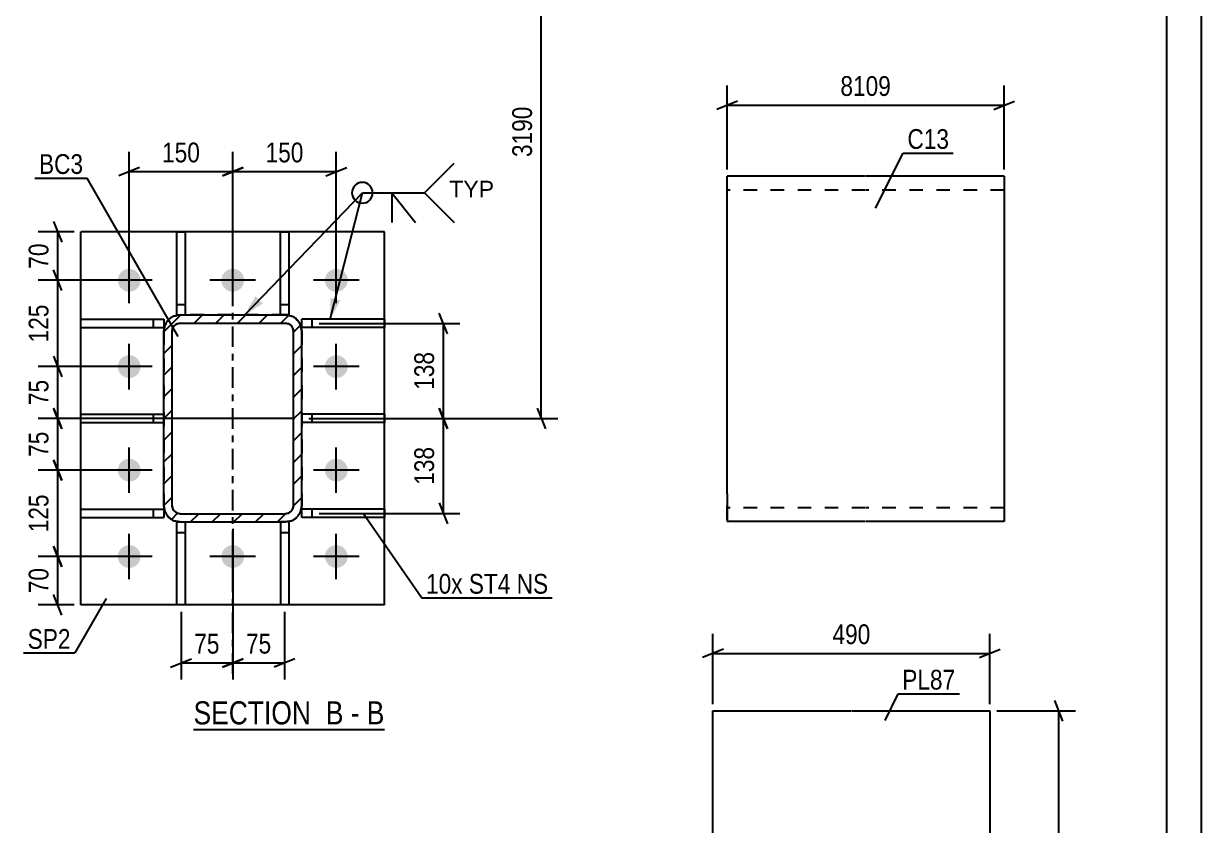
# Model space of a CAD drawing. Header units: millimetres. Extents: x 0 to 594, y 0 to 420.
# Drawn here: x 423.4 to 594, y 160.4 to 276.5 of the extents above; entities that cross this region are included whole.
import ezdxf

# ---------------------------------------------------------------- set-up
doc = ezdxf.new("R2010")
doc.units = ezdxf.units.MM
doc.linetypes.add('DXK_LINE_DOT2', pattern=[3.9198, 1.9599, -1.9599])
doc.linetypes.add('DXK_LINE_DOT3', pattern=[5.9187, 2.979, -0.9799, 0.9799, -0.9799])
doc.styles.add('Arial', font='ARIAL.TTF', dxfattribs={"height": 0.2})
doc.styles.add('Arial Narrow', font='ARIALN.TTF', dxfattribs={"height": 0.2})

# ---------------------------------------------------------------- blocks, each defined once
blk = doc.blocks.new('Unknown-681868662-1134')
at = {"color": 5, "linetype": 'Continuous'}
for p, q in [((594, 0), (594, 420)), ((589, 5), (589, 415))]:
    blk.add_line(p, q, dxfattribs=at)
blk = doc.blocks.new('Unknown-681868662-14 - 1831')
at = {"color": 6, "linetype": 'Continuous'}
blk.add_line((447.99, 174.29), (475.64, 174.29), dxfattribs=at)
at = {"color": 0, "linetype": 'Continuous'}
for points in [[(466.1, 175.04), (466.1, 178.54), (447.99, 178.54), (447.99, 175.04)], [(469.71, 175.04), (469.71, 178.54), (467.15, 178.54), (467.15, 175.04)], [(472.03, 175.04), (472.03, 178.54), (470.76, 178.54), (470.76, 175.04)], [(475.64, 175.04), (475.64, 178.54), (473.08, 178.54), (473.08, 175.04)]]:
    blk.add_wipeout(points, dxfattribs=at)
at = {"color": 7, "linetype": 'Continuous', "style": 'Arial Narrow'}
for s, p in [('SECTION ', (447.99, 175.04)), ('B', (467.15, 175.04)), ('B', (473.08, 175.04)), ('-', (470.76, 175.04))]:
    blk.add_text(s, height=3.34, dxfattribs=at).set_placement(p)
blk = doc.blocks.new('Part-681868662-2012 - 1831')
at = {"color": 2, "linetype": 'Continuous'}
for p, q in [((445.57, 234.35), (445.57, 246.35)), ((445.57, 246.35), (446.77, 246.35)), ((446.77, 246.35), (446.77, 234.35)), ((445.57, 234.35), (446.07, 234.35))]:
    blk.add_line(p, q, dxfattribs=at)
at = {"color": 7, "linetype": 'DXK_LINE_DOT2'}
for p, q in [((445.57, 235.85), (446.77, 235.85)), ((446.07, 234.35), (446.77, 234.35))]:
    blk.add_line(p, q, dxfattribs=at)
blk = doc.blocks.new('Part-681868662-1884 - 1831')
at = {"color": 2, "linetype": 'Continuous'}
for p, q in [((431.67, 218.75), (431.67, 219.95)), ((431.67, 219.95), (443.67, 219.95)), ((431.67, 218.75), (443.67, 218.75))]:
    blk.add_line(p, q, dxfattribs=at)
at = {"color": 7, "linetype": 'DXK_LINE_DOT2'}
for p, q in [((442.17, 218.75), (442.17, 219.95)), ((443.67, 219.95), (443.67, 218.75))]:
    blk.add_line(p, q, dxfattribs=at)
blk = doc.blocks.new('Bolt-681868662-1837 - 1831')
at = {"linetype": 'Continuous'}
for points in [[(437.02, 239.35, -1), (440.32, 239.35, -1)], [(452.02, 239.35, -1), (455.32, 239.35, -1)], [(467.02, 239.35, -1), (470.32, 239.35, -1)], [(437.02, 226.85, -1), (440.32, 226.85, -1)], [(467.02, 226.85, -1), (470.32, 226.85, -1)], [(437.02, 211.85, -1), (440.32, 211.85, -1)], [(467.02, 211.85, -1), (470.32, 211.85, -1)], [(437.02, 199.35, -1), (440.32, 199.35, -1)], [(452.02, 199.35, -1), (455.32, 199.35, -1)], [(467.02, 199.35, -1), (470.32, 199.35, -1)]]:
    blk.add_hatch(color=1, dxfattribs=at).paths.add_polyline_path(points)
at = {"color": 1, "linetype": 'Continuous'}
for p, q in [((438.67, 236.05), (438.67, 242.65)), ((453.67, 236.05), (453.67, 242.65)), ((468.67, 236.05), (468.67, 242.65)), ((441.97, 239.35), (435.37, 239.35)), ((456.97, 239.35), (450.37, 239.35)), ((471.97, 239.35), (465.37, 239.35)), ((438.67, 223.55), (438.67, 230.15)), ((468.67, 223.55), (468.67, 230.15)), ((441.97, 226.85), (435.37, 226.85)), ((471.97, 226.85), (465.37, 226.85)), ((438.67, 208.55), (438.67, 215.15)), ((468.67, 208.55), (468.67, 215.15)), ((441.97, 211.85), (435.37, 211.85)), ((471.97, 211.85), (465.37, 211.85)), ((438.67, 196.05), (438.67, 202.65)), ((453.67, 196.05), (453.67, 202.65)), ((468.67, 196.05), (468.67, 202.65)), ((441.97, 199.35), (435.37, 199.35)), ((456.97, 199.35), (450.37, 199.35)), ((471.97, 199.35), (465.37, 199.35))]:
    blk.add_line(p, q, dxfattribs=at)
blk = doc.blocks.new('Part-681868662-1894 - 1831')
at = {"color": 2, "linetype": 'Continuous'}
for p, q in [((431.67, 232.5), (431.67, 233.7)), ((431.67, 233.7), (443.67, 233.7)), ((431.67, 232.5), (443.67, 232.5)), ((443.67, 233.7), (443.67, 232.5))]:
    blk.add_line(p, q, dxfattribs=at)
at = {"color": 7, "linetype": 'DXK_LINE_DOT2'}
blk.add_line((442.17, 232.5), (442.17, 233.7), dxfattribs=at)
blk = doc.blocks.new('Part-681868662-1899 - 1831')
at = {"color": 2, "linetype": 'Continuous'}
for p, q in [((475.67, 219.95), (463.67, 219.95)), ((475.67, 218.75), (463.67, 218.75)), ((475.67, 219.95), (475.67, 218.75))]:
    blk.add_line(p, q, dxfattribs=at)
at = {"color": 7, "linetype": 'DXK_LINE_DOT2'}
for p, q in [((463.67, 219.95), (463.67, 218.75)), ((465.17, 218.75), (465.17, 219.95))]:
    blk.add_line(p, q, dxfattribs=at)
blk = doc.blocks.new('Part-681868662-1909 - 1831')
at = {"color": 2, "linetype": 'Continuous'}
for p, q in [((475.67, 233.7), (463.67, 233.7)), ((463.67, 232.5), (463.67, 233.7)), ((475.67, 232.5), (463.67, 232.5)), ((475.67, 233.7), (475.67, 232.5))]:
    blk.add_line(p, q, dxfattribs=at)
at = {"color": 7, "linetype": 'DXK_LINE_DOT2'}
blk.add_line((465.17, 232.5), (465.17, 233.7), dxfattribs=at)
blk = doc.blocks.new('Part-681868662-1950 - 1831')
at = {"linetype": 'Continuous'}
h = blk.add_hatch(dxfattribs=at)
h.set_pattern_fill('', scale=0.7, style=0, pattern_type=0)
h.set_pattern_definition([(45, (443.6722, 206.7537), (-1.57154, 1.57154), [])])
h.paths.add_polyline_path([(443.67, 231.95), (443.67, 206.75), (443.85, 205.84), (444.38, 205.06), (445.15, 204.54), (446.07, 204.35), (461.27, 204.35), (462.19, 204.54), (462.97, 205.06), (463.49, 205.84), (463.67, 206.75), (463.67, 231.95), (463.49, 232.87), (462.97, 233.65), (462.19, 234.17), (461.27, 234.35), (446.07, 234.35), (445.15, 234.17), (444.38, 233.65), (443.85, 232.87)])
h.paths.add_polyline_path([(445.22, 232.8), (445.61, 233.06), (446.07, 233.15), (461.27, 233.15), (461.73, 233.06), (462.12, 232.8), (462.38, 232.41), (462.47, 231.95), (462.47, 206.75), (462.38, 206.29), (462.12, 205.91), (461.73, 205.64), (461.27, 205.55), (446.07, 205.55), (445.61, 205.64), (445.22, 205.91), (444.96, 206.29), (444.87, 206.75), (444.87, 231.95), (444.96, 232.41)])
at = {"color": 7, "linetype": 'DXK_LINE_DOT2'}
for p, q in [((445.15, 234.17), (446.07, 234.35)), ((461.27, 234.35), (446.07, 234.35)), ((461.27, 234.35), (462.19, 234.17)), ((443.67, 231.95), (443.85, 232.87)), ((444.96, 232.41), (444.87, 231.95)), ((446.07, 233.15), (445.61, 233.06)), ((446.07, 233.15), (461.27, 233.15)), ((461.73, 233.06), (461.27, 233.15)), ((462.47, 231.95), (462.38, 232.41)), ((463.49, 232.87), (463.67, 231.95)), ((443.67, 231.95), (443.67, 206.75)), ((444.87, 206.75), (444.87, 231.95)), ((462.47, 206.75), (462.47, 231.95)), ((463.67, 231.95), (463.67, 206.75)), ((443.85, 205.84), (443.67, 206.75)), ((444.87, 206.75), (444.96, 206.29)), ((462.38, 206.29), (462.47, 206.75)), ((463.67, 206.75), (463.49, 205.84)), ((445.61, 205.64), (446.07, 205.55)), ((446.07, 205.55), (461.27, 205.55)), ((461.27, 205.55), (461.73, 205.64)), ((446.07, 204.35), (445.15, 204.54)), ((446.07, 204.35), (461.27, 204.35)), ((462.19, 204.54), (461.27, 204.35))]:
    blk.add_line(p, q, dxfattribs=at)
at = {"color": 2, "linetype": 'Continuous'}
for p, q in [((446.07, 234.35), (445.15, 234.17)), ((446.07, 234.35), (461.27, 234.35)), ((462.19, 234.17), (461.27, 234.35)), ((443.85, 232.87), (443.67, 231.95)), ((444.87, 231.95), (444.96, 232.41)), ((445.61, 233.06), (446.07, 233.15)), ((446.07, 233.15), (461.27, 233.15)), ((461.27, 233.15), (461.73, 233.06)), ((462.38, 232.41), (462.47, 231.95)), ((463.67, 231.95), (463.49, 232.87)), ((443.67, 206.75), (443.67, 231.95)), ((444.87, 206.75), (444.87, 231.95)), ((462.47, 206.75), (462.47, 231.95)), ((463.67, 206.75), (463.67, 231.95)), ((443.67, 206.75), (443.85, 205.84)), ((444.96, 206.29), (444.87, 206.75)), ((462.47, 206.75), (462.38, 206.29)), ((463.49, 205.84), (463.67, 206.75)), ((446.07, 205.55), (445.61, 205.64)), ((446.07, 205.55), (461.27, 205.55)), ((461.73, 205.64), (461.27, 205.55)), ((445.15, 204.54), (446.07, 204.35)), ((446.07, 204.35), (461.27, 204.35)), ((461.27, 204.35), (462.19, 204.54))]:
    blk.add_line(p, q, dxfattribs=at)
at = {"color": 7, "linetype": 'DXK_LINE_DOT3'}
blk.add_line((453.67, 219.35), (453.67, 219.35), dxfattribs=at)
at = {"color": 7, "linetype": 'DXK_LINE_DOT2'}
for centre, radius, start, end in [((446.07, 231.95), 2.4, 112.5, 157.5), ((461.27, 231.95), 2.4, 22.5, 67.5), ((446.07, 231.95), 1.2, 112.5, 157.5), ((461.27, 231.95), 1.2, 22.5, 67.5), ((446.07, 206.75), 2.4, 202.5, 247.5), ((446.07, 206.75), 1.2, 202.5, 247.5), ((461.27, 206.75), 1.2, 292.5, 337.5), ((461.27, 206.75), 2.4, 292.5, 337.5)]:
    blk.add_arc(centre, radius, start, end, dxfattribs=at)
at = {"color": 2, "linetype": 'Continuous'}
for centre, radius, start, end in [((446.07, 231.95), 2.4, 112.5, 157.5), ((461.27, 231.95), 2.4, 22.5, 67.5), ((446.07, 231.95), 1.2, 112.5, 157.5), ((461.27, 231.95), 1.2, 22.5, 67.5), ((446.07, 206.75), 2.4, 202.5, 247.5), ((446.07, 206.75), 1.2, 202.5, 247.5), ((461.27, 206.75), 1.2, 292.5, 337.5), ((461.27, 206.75), 2.4, 292.5, 337.5)]:
    blk.add_arc(centre, radius, start, end, dxfattribs=at)
blk = doc.blocks.new('Part-681868662-1967 - 1831')
at = {"color": 7, "linetype": 'DXK_LINE_DOT3'}
blk.add_line((453.67, 182.35), (453.67, 256.35), dxfattribs=at)
at = {"color": 2, "linetype": 'Continuous'}
for p, q in [((431.67, 192.35), (431.67, 246.35)), ((475.67, 246.35), (431.67, 246.35)), ((475.67, 192.35), (475.67, 246.35)), ((475.67, 192.35), (431.67, 192.35))]:
    blk.add_line(p, q, dxfattribs=at)
blk = doc.blocks.new('Part-681868662-1997 - 1831')
at = {"color": 2, "linetype": 'Continuous'}
for p, q in [((460.57, 204.35), (460.57, 192.35)), ((461.77, 204.35), (461.27, 204.35)), ((461.77, 204.35), (461.77, 192.35)), ((461.77, 192.35), (460.57, 192.35))]:
    blk.add_line(p, q, dxfattribs=at)
at = {"color": 7, "linetype": 'DXK_LINE_DOT2'}
for p, q in [((461.27, 204.35), (460.57, 204.35)), ((460.57, 202.85), (461.77, 202.85))]:
    blk.add_line(p, q, dxfattribs=at)
blk = doc.blocks.new('Part-681868662-2002 - 1831')
at = {"color": 2, "linetype": 'Continuous'}
for p, q in [((445.57, 192.35), (445.57, 204.35)), ((445.57, 204.35), (446.07, 204.35)), ((446.77, 204.35), (446.77, 192.35)), ((446.77, 192.35), (445.57, 192.35))]:
    blk.add_line(p, q, dxfattribs=at)
at = {"color": 7, "linetype": 'DXK_LINE_DOT2'}
for p, q in [((446.07, 204.35), (446.77, 204.35)), ((445.57, 202.85), (446.77, 202.85))]:
    blk.add_line(p, q, dxfattribs=at)
blk = doc.blocks.new('Part-681868662-2007 - 1831')
at = {"color": 2, "linetype": 'Continuous'}
for p, q in [((460.57, 234.35), (460.57, 246.35)), ((460.57, 246.35), (461.77, 246.35)), ((461.77, 246.35), (461.77, 234.35)), ((461.77, 234.35), (461.27, 234.35))]:
    blk.add_line(p, q, dxfattribs=at)
at = {"color": 7, "linetype": 'DXK_LINE_DOT2'}
for p, q in [((460.57, 235.85), (461.77, 235.85)), ((461.27, 234.35), (460.57, 234.35))]:
    blk.add_line(p, q, dxfattribs=at)
blk = doc.blocks.new('Part-681868662-2021 - 1831')
at = {"color": 2, "linetype": 'Continuous'}
for p, q in [((431.67, 205), (431.67, 206.2)), ((431.67, 206.2), (443.67, 206.2)), ((431.67, 205), (443.67, 205)), ((443.67, 206.2), (443.67, 205))]:
    blk.add_line(p, q, dxfattribs=at)
at = {"color": 7, "linetype": 'DXK_LINE_DOT2'}
blk.add_line((442.17, 205), (442.17, 206.2), dxfattribs=at)
blk = doc.blocks.new('Part-681868662-2026 - 1831')
at = {"color": 2, "linetype": 'Continuous'}
for p, q in [((475.67, 206.2), (463.67, 206.2)), ((463.67, 205), (463.67, 206.2)), ((475.67, 205), (463.67, 205)), ((475.67, 206.2), (475.67, 205))]:
    blk.add_line(p, q, dxfattribs=at)
at = {"color": 7, "linetype": 'DXK_LINE_DOT2'}
blk.add_line((465.17, 205), (465.17, 206.2), dxfattribs=at)
blk = doc.blocks.new('Part-681868662-5240 - 5239')
at = {"color": 2, "linetype": 'Continuous'}
for p, q in [((523.24, 127.99), (523.24, 176.99)), ((523.24, 176.99), (543.24, 176.99)), ((543.34, 176.99), (563.34, 176.99)), ((563.34, 176.99), (563.34, 127.99)), ((543.24, 127.99), (523.24, 127.99)), ((563.34, 127.99), (543.34, 127.99))]:
    blk.add_line(p, q, dxfattribs=at)
blk = doc.blocks.new('Part-681868662-5312 - 5311')
at = {"color": 2, "linetype": 'Continuous'}
for p, q in [((545.31, 254.41), (525.31, 254.41)), ((525.31, 208.41), (525.31, 254.41)), ((565.41, 254.41), (545.41, 254.41)), ((565.41, 254.41), (565.41, 204.41)), ((525.31, 208.41), (525.31, 204.41)), ((545.31, 204.41), (525.31, 204.41)), ((565.41, 204.41), (545.41, 204.41))]:
    blk.add_line(p, q, dxfattribs=at)
at = {"color": 7, "linetype": 'DXK_LINE_DOT2'}
for p, q in [((545.31, 252.41), (525.31, 252.41)), ((565.41, 252.41), (545.41, 252.41)), ((525.31, 204.72), (525.31, 208.41)), ((545.31, 206.41), (525.31, 206.41)), ((565.41, 206.41), (545.41, 206.41))]:
    blk.add_line(p, q, dxfattribs=at)
blk = doc.blocks.new('StraightDimension-681868662-11259 - 1831')
at = {"color": 7, "linetype": 'Continuous'}
for p, q in [((427.72, 213.35), (428.92, 210.35)), ((437.67, 211.85), (425.47, 211.85)), ((428.32, 199.35), (428.32, 211.85)), ((428.92, 197.85), (427.72, 200.85)), ((437.67, 199.35), (425.47, 199.35))]:
    blk.add_line(p, q, dxfattribs=at)
at = {"color": 0}
blk.add_wipeout([(427.57, 208.95), (423.37, 208.95), (423.37, 202.26), (427.57, 202.26)], dxfattribs=at)
at = {"color": 3, "style": 'Arial Narrow'}
blk.add_text('125', height=2.863, rotation=90.0002, dxfattribs=at).set_placement((426.97, 202.86))
blk = doc.blocks.new('StraightDimension-681868662-2216 - 1831')
at = {"color": 7, "linetype": 'Continuous'}
for p, q in [((453.67, 203.35), (453.67, 181.54)), ((461.17, 191.35), (461.17, 181.54)), ((452.17, 183.34), (455.17, 184.54)), ((462.67, 184.54), (459.67, 183.34)), ((453.67, 183.94), (461.17, 183.94))]:
    blk.add_line(p, q, dxfattribs=at)
at = {"color": 0}
blk.add_wipeout([(459.85, 184.69), (459.85, 188.89), (454.99, 188.89), (454.99, 184.69)], dxfattribs=at)
at = {"color": 3, "style": 'Arial Narrow'}
blk.add_text('75', height=2.863, dxfattribs=at).set_placement((455.59, 185.29))
blk = doc.blocks.new('StraightDimension-681868662-11218 - 1831')
at = {"color": 7, "linetype": 'Continuous'}
for p, q in [((438.67, 240.35), (438.67, 257.93)), ((453.67, 240.35), (453.67, 257.93)), ((440.17, 255.68), (437.17, 254.48)), ((438.67, 255.08), (453.67, 255.08)), ((452.17, 254.48), (455.17, 255.68))]:
    blk.add_line(p, q, dxfattribs=at)
at = {"color": 0}
blk.add_wipeout([(449.51, 255.83), (449.51, 260.03), (442.83, 260.03), (442.83, 255.83)], dxfattribs=at)
at = {"color": 3, "style": 'Arial Narrow'}
blk.add_text('150', height=2.863, dxfattribs=at).set_placement((443.43, 256.43))
blk = doc.blocks.new('StraightDimension-681868662-11220 - 1831')
at = {"color": 7, "linetype": 'Continuous'}
for p, q in [((453.67, 240.35), (453.67, 257.93)), ((468.67, 240.35), (468.67, 257.93)), ((455.17, 255.68), (452.17, 254.48)), ((453.67, 255.08), (468.67, 255.08)), ((467.17, 254.48), (470.17, 255.68))]:
    blk.add_line(p, q, dxfattribs=at)
at = {"color": 0}
blk.add_wipeout([(464.51, 255.83), (464.51, 260.03), (457.83, 260.03), (457.83, 255.83)], dxfattribs=at)
at = {"color": 3, "style": 'Arial Narrow'}
blk.add_text('150', height=2.863, dxfattribs=at).set_placement((458.43, 256.43))
blk = doc.blocks.new('StraightDimension-681868662-11258 - 1831')
at = {"color": 7, "linetype": 'Continuous'}
for p, q in [((427.72, 220.85), (428.92, 217.85)), ((462.67, 219.35), (425.47, 219.35)), ((428.32, 211.85), (428.32, 219.35)), ((428.92, 210.35), (427.72, 213.35)), ((437.67, 211.85), (425.47, 211.85))]:
    blk.add_line(p, q, dxfattribs=at)
at = {"color": 0}
blk.add_wipeout([(427.57, 218.03), (423.37, 218.03), (423.37, 213.18), (427.57, 213.18)], dxfattribs=at)
at = {"color": 3, "style": 'Arial Narrow'}
blk.add_text('75', height=2.863, rotation=90.0002, dxfattribs=at).set_placement((426.97, 213.78))
blk = doc.blocks.new('StraightDimension-681868662-11257 - 1831')
at = {"color": 7, "linetype": 'Continuous'}
for p, q in [((427.72, 228.35), (428.92, 225.35)), ((437.67, 226.85), (425.47, 226.85)), ((428.32, 219.35), (428.32, 226.85)), ((428.92, 217.85), (427.72, 220.85)), ((462.67, 219.35), (425.47, 219.35))]:
    blk.add_line(p, q, dxfattribs=at)
at = {"color": 0}
blk.add_wipeout([(427.57, 225.53), (423.37, 225.53), (423.37, 220.68), (427.57, 220.68)], dxfattribs=at)
at = {"color": 3, "style": 'Arial Narrow'}
blk.add_text('75', height=2.863, rotation=90.0002, dxfattribs=at).set_placement((426.97, 221.28))
blk = doc.blocks.new('StraightDimension-681868662-11260 - 1831')
at = {"color": 7, "linetype": 'Continuous'}
for p, q in [((427.72, 200.85), (428.92, 197.85)), ((437.67, 199.35), (425.47, 199.35)), ((428.32, 192.35), (428.32, 199.35)), ((428.92, 190.85), (427.72, 193.85)), ((430.67, 192.35), (425.47, 192.35))]:
    blk.add_line(p, q, dxfattribs=at)
at = {"color": 0}
blk.add_wipeout([(427.57, 198.28), (423.37, 198.28), (423.37, 193.43), (427.57, 193.43)], dxfattribs=at)
at = {"color": 3, "style": 'Arial Narrow'}
blk.add_text('70', height=2.863, rotation=90.0002, dxfattribs=at).set_placement((426.97, 194.03))
blk = doc.blocks.new('StraightDimension-681868662-2221 - 1831')
at = {"color": 7, "linetype": 'Continuous'}
for p, q in [((453.67, 203.35), (453.67, 181.54)), ((446.17, 191.35), (446.17, 181.54)), ((444.67, 183.34), (447.67, 184.54)), ((455.17, 184.54), (452.17, 183.34)), ((446.17, 183.94), (453.67, 183.94))]:
    blk.add_line(p, q, dxfattribs=at)
at = {"color": 0}
blk.add_wipeout([(452.35, 184.69), (452.35, 188.89), (447.49, 188.89), (447.49, 184.69)], dxfattribs=at)
at = {"color": 3, "style": 'Arial Narrow'}
blk.add_text('75', height=2.863, dxfattribs=at).set_placement((448.09, 185.29))
blk = doc.blocks.new('StraightDimension-681868662-13201 - 1831')
at = {"color": 7, "linetype": 'Continuous'}
for p, q in [((484.78, 217.85), (483.58, 220.85)), ((464.67, 219.35), (486.58, 219.35)), ((484.18, 205.6), (484.18, 219.35)), ((483.58, 207.1), (484.78, 204.1)), ((466.17, 205.6), (486.58, 205.6))]:
    blk.add_line(p, q, dxfattribs=at)
at = {"color": 0}
blk.add_wipeout([(483.43, 215.82), (479.23, 215.82), (479.23, 209.14), (483.43, 209.14)], dxfattribs=at)
at = {"color": 3, "style": 'Arial Narrow'}
blk.add_text('138', height=2.863, rotation=90.0002, dxfattribs=at).set_placement((482.83, 209.74))
blk = doc.blocks.new('StraightDimension-681868662-2154 - 1831')
at = {"color": 7, "linetype": 'Continuous'}
for p, q in [((498.97, 300.85), (497.77, 303.85)), ((464.67, 302.35), (500.77, 302.35)), ((498.37, 219.35), (498.37, 302.35)), ((497.77, 220.85), (498.97, 217.85)), ((464.67, 219.35), (500.77, 219.35))]:
    blk.add_line(p, q, dxfattribs=at)
at = {"color": 0}
blk.add_wipeout([(497.62, 265.11), (493.42, 265.11), (493.42, 256.6), (497.62, 256.6)], dxfattribs=at)
at = {"color": 3, "style": 'Arial Narrow'}
blk.add_text('3190', height=2.863, rotation=90.0002, dxfattribs=at).set_placement((497.02, 257.2))
blk = doc.blocks.new('StraightDimension-681868662-11255 - 1831')
at = {"color": 7, "linetype": 'Continuous'}
for p, q in [((427.72, 247.85), (428.92, 244.85)), ((430.67, 246.35), (425.47, 246.35)), ((428.32, 239.35), (428.32, 246.35)), ((428.92, 237.85), (427.72, 240.85)), ((437.67, 239.35), (425.47, 239.35))]:
    blk.add_line(p, q, dxfattribs=at)
at = {"color": 0}
blk.add_wipeout([(427.57, 245.28), (423.37, 245.28), (423.37, 240.43), (427.57, 240.43)], dxfattribs=at)
at = {"color": 3, "style": 'Arial Narrow'}
blk.add_text('70', height=2.863, rotation=90.0002, dxfattribs=at).set_placement((426.97, 241.03))
blk = doc.blocks.new('StraightDimension-681868662-11256 - 1831')
at = {"color": 7, "linetype": 'Continuous'}
for p, q in [((428.92, 237.85), (427.72, 240.85)), ((437.67, 239.35), (425.47, 239.35)), ((428.32, 226.85), (428.32, 239.35)), ((427.72, 228.35), (428.92, 225.35)), ((437.67, 226.85), (425.47, 226.85))]:
    blk.add_line(p, q, dxfattribs=at)
at = {"color": 0}
blk.add_wipeout([(427.57, 236.45), (423.37, 236.45), (423.37, 229.76), (427.57, 229.76)], dxfattribs=at)
at = {"color": 3, "style": 'Arial Narrow'}
blk.add_text('125', height=2.863, rotation=90.0002, dxfattribs=at).set_placement((426.97, 230.36))
blk = doc.blocks.new('StraightDimension-681868662-13200 - 1831')
at = {"color": 7, "linetype": 'Continuous'}
for p, q in [((484.78, 231.6), (483.58, 234.6)), ((466.17, 233.1), (486.58, 233.1)), ((484.18, 219.35), (484.18, 233.1)), ((483.58, 220.85), (484.78, 217.85)), ((464.67, 219.35), (486.58, 219.35))]:
    blk.add_line(p, q, dxfattribs=at)
at = {"color": 0}
blk.add_wipeout([(483.43, 229.57), (479.23, 229.57), (479.23, 222.89), (483.43, 222.89)], dxfattribs=at)
at = {"color": 3, "style": 'Arial Narrow'}
blk.add_text('138', height=2.863, rotation=90.0002, dxfattribs=at).set_placement((482.83, 223.49))
blk = doc.blocks.new('StraightDimension-681868662-5588 - 5239')
at = {"color": 7, "linetype": 'Continuous'}
for p, q in [((573.94, 175.49), (572.74, 178.49)), ((564.34, 176.99), (575.74, 176.99)), ((573.34, 127.99), (573.34, 176.99)), ((564.34, 127.99), (575.74, 127.99)), ((572.74, 129.49), (573.94, 126.49))]:
    blk.add_line(p, q, dxfattribs=at)
at = {"color": 0}
blk.add_wipeout([(572.59, 155.83), (568.39, 155.83), (568.39, 149.15), (572.59, 149.15)], dxfattribs=at)
at = {"color": 3, "style": 'Arial Narrow'}
blk.add_text('490', height=2.863, rotation=90.0002, dxfattribs=at).set_placement((571.99, 149.75))
blk = doc.blocks.new('StraightDimension-681868662-5592 - 5239')
at = {"color": 7, "linetype": 'Continuous'}
for p, q in [((523.24, 177.99), (523.24, 188.16)), ((563.34, 177.99), (563.34, 188.16)), ((524.74, 185.91), (521.74, 184.71)), ((523.24, 185.31), (563.34, 185.31)), ((561.84, 184.71), (564.84, 185.91))]:
    blk.add_line(p, q, dxfattribs=at)
at = {"color": 0}
blk.add_wipeout([(546.63, 186.06), (546.63, 190.26), (539.95, 190.26), (539.95, 186.06)], dxfattribs=at)
at = {"color": 3, "style": 'Arial Narrow'}
blk.add_text('490', height=2.863, dxfattribs=at).set_placement((540.55, 186.66))
blk = doc.blocks.new('StraightDimension-681868662-5676 - 5311')
at = {"color": 7, "linetype": 'Continuous'}
for p, q in [((525.31, 255.41), (525.31, 267.55)), ((565.41, 255.41), (565.41, 267.55)), ((526.81, 265.3), (523.81, 264.1)), ((525.31, 264.7), (565.41, 264.7)), ((563.91, 264.1), (566.91, 265.3))]:
    blk.add_line(p, q, dxfattribs=at)
at = {"color": 0}
blk.add_wipeout([(549.62, 265.45), (549.62, 269.65), (541.1, 269.65), (541.1, 265.45)], dxfattribs=at)
at = {"color": 3, "style": 'Arial Narrow'}
blk.add_text('8109', height=2.863, dxfattribs=at).set_placement((541.7, 266.05))
blk = doc.blocks.new('MarkSet-681868662-2280 - 1831')
at = {"color": 0}
for points in [[(486.97, 193.97), (486.97, 196.97), (481.67, 196.97), (481.67, 193.97)], [(493.9, 193.97), (493.9, 196.97), (487.87, 196.97), (487.87, 193.97)], [(499.36, 193.97), (499.36, 196.97), (494.8, 196.97), (494.8, 193.97)]]:
    blk.add_wipeout(points, dxfattribs=at)
for points in [[(486.97, 193.97), (486.97, 196.97), (481.67, 196.97), (481.67, 193.97)], [(493.9, 193.97), (493.9, 196.97), (487.87, 196.97), (487.87, 193.97)], [(499.36, 193.97), (499.36, 196.97), (494.8, 196.97), (494.8, 193.97)]]:
    blk.add_wipeout(points, dxfattribs=at)
at = {"color": 30, "linetype": 'Continuous'}
for p, q in [((472.54, 205.65), (481.07, 193.37)), ((481.07, 193.37), (499.96, 193.37))]:
    blk.add_line(p, q, dxfattribs=at)
at = {"color": 3, "style": 'Arial Narrow'}
for s, p in [('10x', (481.67, 193.97)), ('ST4', (487.87, 193.97)), ('NS', (494.8, 193.97))]:
    blk.add_text(s, height=2.863, dxfattribs=at).set_placement(p)
blk = doc.blocks.new('Mark-681868662-1963 - 1831')
at = {"color": 0}
blk.add_wipeout([(430.17, 185.98), (430.17, 188.98), (423.96, 188.98), (423.96, 185.98)], dxfattribs=at)
blk.add_wipeout([(430.17, 185.98), (430.17, 188.98), (423.96, 188.98), (423.96, 185.98)], dxfattribs=at)
at = {"color": 30, "linetype": 'Continuous'}
for p in [(435.33, 193.29), (423.36, 185.38)]:
    blk.add_line(p, (430.77, 185.38), dxfattribs=at)
at = {"color": 3, "style": 'Arial Narrow'}
blk.add_text('SP2', height=2.863, dxfattribs=at).set_placement((423.96, 185.98))
blk = doc.blocks.new('Mark-681868662-1946 - 1831')
at = {"color": 0}
blk.add_wipeout([(431.99, 254.75), (431.99, 257.75), (425.6, 257.75), (425.6, 254.75)], dxfattribs=at)
blk.add_wipeout([(431.99, 254.75), (431.99, 257.75), (425.6, 257.75), (425.6, 254.75)], dxfattribs=at)
at = {"color": 30, "linetype": 'Continuous'}
for p in [(425, 254.15), (445.74, 231.19)]:
    blk.add_line(p, (432.59, 254.15), dxfattribs=at)
at = {"color": 3, "style": 'Arial Narrow'}
blk.add_text('BC3', height=2.863, dxfattribs=at).set_placement((425.6, 254.75))
blk = doc.blocks.new('WeldMark-681868662-7729 - 1831')
at = {"linetype": 'Continuous'}
for points in [[(458.03, 235.99), (455.4, 234.35), (456.95, 237.03)], [(469.26, 236.43), (467.79, 233.7), (467.8, 236.8)]]:
    blk.add_hatch(color=30, dxfattribs=at).paths.add_polyline_path(points)
at = {"color": 30, "linetype": 'Continuous'}
for p, q in [((455.4, 234.35), (472.44, 252.02)), ((467.79, 233.7), (472.44, 252.02)), ((472.44, 252.02), (481.44, 252.02))]:
    blk.add_line(p, q, dxfattribs=at)
at = {"color": 3, "linetype": 'Continuous'}
for q in [(480.15, 247.73), (476.72, 247.73)]:
    blk.add_line((476.72, 252.02), q, dxfattribs=at)
for start, end in [(90, 270), (270, 90)]:
    blk.add_arc((472.44, 252.02), 1.5, start, end, dxfattribs=at)
at = {"color": 0, "linetype": 'Continuous'}
blk.add_wipeout([(491.52, 251.37), (491.52, 253.87), (485.04, 253.87), (485.04, 251.37)], dxfattribs=at)
blk.add_wipeout([(491.52, 251.37), (491.52, 253.87), (485.04, 253.87), (485.04, 251.37)], dxfattribs=at)
at = {"color": 3, "linetype": 'Continuous'}
for q in [(485.72, 256.31), (485.72, 247.73)]:
    blk.add_line((481.44, 252.02), q, dxfattribs=at)
at = {"color": 3, "linetype": 'Continuous', "style": 'Arial'}
blk.add_text('TYP', height=2.388, dxfattribs=at).set_placement((485.04, 251.37))
blk = doc.blocks.new('Mark-681868662-5735 - 5239')
at = {"color": 0}
blk.add_wipeout([(558.33, 180.08), (558.33, 183.08), (550.66, 183.08), (550.66, 180.08)], dxfattribs=at)
blk.add_wipeout([(558.33, 180.08), (558.33, 183.08), (550.66, 183.08), (550.66, 180.08)], dxfattribs=at)
at = {"color": 30, "linetype": 'Continuous'}
for p, q in [((548.19, 175.61), (550.06, 179.48)), ((550.06, 179.48), (558.93, 179.48))]:
    blk.add_line(p, q, dxfattribs=at)
at = {"color": 3, "style": 'Arial Narrow'}
blk.add_text('PL87', height=2.863, dxfattribs=at).set_placement((550.66, 180.08))
blk = doc.blocks.new('Mark-681868662-5745 - 5311')
at = {"color": 0}
blk.add_wipeout([(557.43, 258.38), (557.43, 261.38), (551.41, 261.38), (551.41, 258.38)], dxfattribs=at)
blk.add_wipeout([(557.43, 258.38), (557.43, 261.38), (551.41, 261.38), (551.41, 258.38)], dxfattribs=at)
at = {"color": 30, "linetype": 'Continuous'}
for p, q in [((546.79, 249.78), (550.81, 257.78)), ((550.81, 257.78), (558.03, 257.78))]:
    blk.add_line(p, q, dxfattribs=at)
at = {"color": 3, "style": 'Arial Narrow'}
blk.add_text('C13', height=2.863, dxfattribs=at).set_placement((551.41, 258.38))

msp = doc.modelspace()

# ---------------------------------------------------------------- block references
for name in ['Unknown-681868662-1134', 'Part-681868662-1967 - 1831', 'Part-681868662-5312 - 5311', 'Part-681868662-2012 - 1831', 'Part-681868662-2007 - 1831', 'Bolt-681868662-1837 - 1831', 'Part-681868662-1950 - 1831', 'Part-681868662-1894 - 1831', 'Part-681868662-1909 - 1831', 'Part-681868662-1884 - 1831', 'Part-681868662-1899 - 1831', 'Part-681868662-2021 - 1831', 'Part-681868662-2026 - 1831', 'Part-681868662-2002 - 1831', 'Part-681868662-1997 - 1831', 'Part-681868662-5240 - 5239']:
    msp.add_blockref(name, (0, 0))

# ---------------------------------------------------------------- next in the draw order: block references
for name in ['StraightDimension-681868662-5676 - 5311', 'StraightDimension-681868662-11218 - 1831', 'StraightDimension-681868662-13201 - 1831', 'StraightDimension-681868662-11259 - 1831', 'StraightDimension-681868662-2216 - 1831', 'Unknown-681868662-14 - 1831', 'StraightDimension-681868662-5588 - 5239']:
    msp.add_blockref(name, (0, 0))

# ---------------------------------------------------------------- next in the draw order: block references
for name in ['Mark-681868662-5745 - 5311', 'StraightDimension-681868662-11220 - 1831', 'StraightDimension-681868662-11255 - 1831', 'StraightDimension-681868662-11258 - 1831', 'MarkSet-681868662-2280 - 1831', 'StraightDimension-681868662-2221 - 1831', 'StraightDimension-681868662-11260 - 1831', 'StraightDimension-681868662-5592 - 5239']:
    msp.add_blockref(name, (0, 0))

# ---------------------------------------------------------------- next in the draw order: block references
for name in ['StraightDimension-681868662-2154 - 1831', 'StraightDimension-681868662-11257 - 1831', 'Mark-681868662-1963 - 1831', 'Mark-681868662-5735 - 5239']:
    msp.add_blockref(name, (0, 0))

# ---------------------------------------------------------------- next in the draw order: block references
for name in ['StraightDimension-681868662-11256 - 1831', 'StraightDimension-681868662-13200 - 1831']:
    msp.add_blockref(name, (0, 0))

# ---------------------------------------------------------------- next in the draw order: block references
for name in ['Mark-681868662-1946 - 1831', 'WeldMark-681868662-7729 - 1831']:
    msp.add_blockref(name, (0, 0))

doc.saveas('drawing.dxf')
